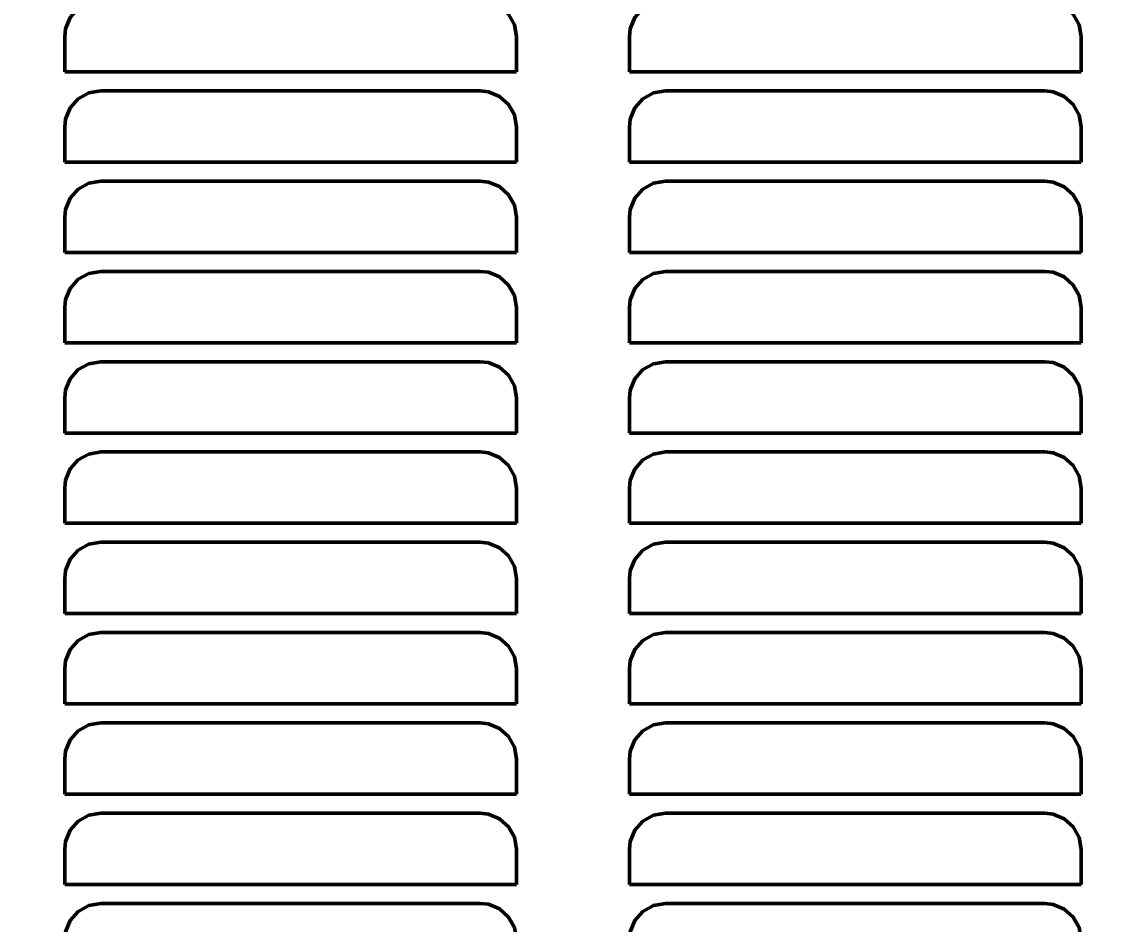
# Model space of a CAD drawing. Header units: inches. Extents: x -0.3 to 42.3, y 0 to 41.5.
# Drawn here: x 25.2 to 31.17, y 31.13 to 36.13 of the extents above; entities that cross this region are included whole.
import ezdxf

# ---------------------------------------------------------------- set-up
doc = ezdxf.new("R2010")
doc.units = ezdxf.units.IN
doc.header["$MEASUREMENT"] = 0
doc.layers.add('AM_0', color=7, linetype='Continuous', lineweight=50)
doc.layers.add('AM_5', color=3, linetype='Continuous', lineweight=25)
doc.dimstyles.get("Standard").update_dxf_attribs({"dimtxt": 0.18, "dimasz": 0.18, "dimexe": 0.18, "dimexo": 0.0625, "dimgap": 0.09, "dimtad": 0, "dimtih": 1, "dimtoh": 1, "dimdec": 4, "dimzin": 0, "dimdsep": 46, "dimtxsty": 'Standard', "dimcen": 0.09, "dimadec": 0, "dimazin": 0, "dimtfac": 1, "dimtdec": 4, "dimtofl": 0, "dimtmove": 0, "dimatfit": 3, "dimfxl": 1, "dimtolj": 1, "dimtzin": 0, "dimarcsym": 0})

# ---------------------------------------------------------------- blocks, each defined once
blk = doc.blocks.new('*D1')
at = {"layer": 'AM_5', "color": 0, "lineweight": -2}
for p, q in [((17.5, 41.5), (39.27, 41.5)), ((39.27, 39.5), (39.27, 26.3846)), ((39.27, 2), (39.27, 15.1154)), ((3.39, 0), (39.27, 0))]:
    blk.add_line(p, q, dxfattribs=at)
at = {"layer": 'AM_5', "color": 0}
for points in [[(39.6033, 39.5), (38.9367, 39.5), (39.27, 41.5)], [(38.9367, 2), (39.6033, 2), (39.27, 0)]]:
    blk.add_solid(points, dxfattribs=at)
at = {"layer": 'Defpoints', "color": 0}
for p in [(17.5, 41.5), (3.39, 0), (39.27, 0)]:
    blk.add_point(p, dxfattribs=at)
at = {"layer": 'AM_5', "color": 0, "insert": (39.27, 20.75), "char_height": 2, "attachment_point": 5, "rotation": 90}
blk.add_mtext('\\A1;41.5 in', dxfattribs=at)

msp = doc.modelspace()

# ---------------------------------------------------------------- linework, layer by layer
at = {"layer": 'AM_0'}
for p, q in [((25.439, 36.05), (25.439, 35.855)), ((27.939, 35.855), (27.939, 36.05)), ((28.564, 36.05), (28.564, 35.855)), ((31.064, 35.855), (31.064, 36.05)), ((25.439, 35.855), (27.939, 35.855)), ((28.564, 35.855), (31.064, 35.855)), ((27.739, 35.75), (25.639, 35.75)), ((30.864, 35.75), (28.764, 35.75)), ((25.439, 35.55), (25.439, 35.355)), ((27.939, 35.355), (27.939, 35.55)), ((28.564, 35.55), (28.564, 35.355)), ((31.064, 35.355), (31.064, 35.55)), ((25.439, 35.355), (27.939, 35.355)), ((28.564, 35.355), (31.064, 35.355)), ((27.739, 35.25), (25.639, 35.25)), ((30.864, 35.25), (28.764, 35.25)), ((25.439, 35.05), (25.439, 34.855)), ((27.939, 34.855), (27.939, 35.05)), ((28.564, 35.05), (28.564, 34.855)), ((31.064, 34.855), (31.064, 35.05)), ((25.439, 34.855), (27.939, 34.855)), ((28.564, 34.855), (31.064, 34.855)), ((27.739, 34.75), (25.639, 34.75)), ((30.864, 34.75), (28.764, 34.75)), ((25.439, 34.55), (25.439, 34.355)), ((27.939, 34.355), (27.939, 34.55)), ((28.564, 34.55), (28.564, 34.355)), ((31.064, 34.355), (31.064, 34.55)), ((25.439, 34.355), (27.939, 34.355)), ((28.564, 34.355), (31.064, 34.355)), ((27.739, 34.25), (25.639, 34.25)), ((30.864, 34.25), (28.764, 34.25)), ((25.439, 34.05), (25.439, 33.855)), ((27.939, 33.855), (27.939, 34.05)), ((28.564, 34.05), (28.564, 33.855)), ((31.064, 33.855), (31.064, 34.05)), ((25.439, 33.855), (27.939, 33.855)), ((28.564, 33.855), (31.064, 33.855)), ((27.739, 33.75), (25.639, 33.75)), ((30.864, 33.75), (28.764, 33.75)), ((25.439, 33.55), (25.439, 33.355)), ((27.939, 33.355), (27.939, 33.55)), ((28.564, 33.55), (28.564, 33.355)), ((31.064, 33.355), (31.064, 33.55)), ((25.439, 33.355), (27.939, 33.355)), ((28.564, 33.355), (31.064, 33.355)), ((27.739, 33.25), (25.639, 33.25)), ((30.864, 33.25), (28.764, 33.25)), ((25.439, 33.05), (25.439, 32.855)), ((27.939, 32.855), (27.939, 33.05)), ((28.564, 33.05), (28.564, 32.855)), ((31.064, 32.855), (31.064, 33.05)), ((25.439, 32.855), (27.939, 32.855)), ((28.564, 32.855), (31.064, 32.855)), ((27.739, 32.75), (25.639, 32.75)), ((30.864, 32.75), (28.764, 32.75)), ((25.439, 32.55), (25.439, 32.355)), ((27.939, 32.355), (27.939, 32.55)), ((28.564, 32.55), (28.564, 32.355)), ((31.064, 32.355), (31.064, 32.55)), ((25.439, 32.355), (27.939, 32.355)), ((28.564, 32.355), (31.064, 32.355)), ((27.739, 32.25), (25.639, 32.25)), ((30.864, 32.25), (28.764, 32.25)), ((25.439, 32.05), (25.439, 31.855)), ((27.939, 31.855), (27.939, 32.05)), ((28.564, 32.05), (28.564, 31.855)), ((31.064, 31.855), (31.064, 32.05)), ((25.439, 31.855), (27.939, 31.855)), ((28.564, 31.855), (31.064, 31.855)), ((27.739, 31.75), (25.639, 31.75)), ((30.864, 31.75), (28.764, 31.75)), ((25.439, 31.55), (25.439, 31.355)), ((27.939, 31.355), (27.939, 31.55)), ((28.564, 31.55), (28.564, 31.355)), ((31.064, 31.355), (31.064, 31.55)), ((25.439, 31.355), (27.939, 31.355)), ((28.564, 31.355), (31.064, 31.355)), ((27.739, 31.25), (25.639, 31.25)), ((30.864, 31.25), (28.764, 31.25))]:
    msp.add_line(p, q, dxfattribs=at)
for points in [[(25.639, 36.25), (25.57269, 36.23869), (25.51385, 36.206), (25.46919, 36.15567), (25.44378, 36.09347), (25.439, 36.05)], [(27.939, 36.05), (27.92779, 36.11601), (27.89546, 36.17458), (27.84559, 36.21923), (27.78362, 36.24496), (27.739, 36.25)], [(28.764, 36.25), (28.69758, 36.23865), (28.63864, 36.20584), (28.59399, 36.15534), (28.56869, 36.09307), (28.564, 36.05)], [(31.064, 36.05), (31.05284, 36.11588), (31.02066, 36.17433), (30.97099, 36.21897), (30.90912, 36.24484), (30.864, 36.25)], [(25.639, 35.75), (25.57269, 35.73869), (25.51385, 35.706), (25.46919, 35.65567), (25.44378, 35.59347), (25.439, 35.55)], [(27.939, 35.55), (27.92779, 35.61601), (27.89546, 35.67458), (27.84559, 35.71923), (27.78362, 35.74496), (27.739, 35.75)], [(28.764, 35.75), (28.69758, 35.73865), (28.63864, 35.70584), (28.59399, 35.65534), (28.56869, 35.59307), (28.564, 35.55)], [(31.064, 35.55), (31.05284, 35.61588), (31.02066, 35.67433), (30.97099, 35.71897), (30.90912, 35.74484), (30.864, 35.75)], [(25.639, 35.25), (25.57269, 35.23869), (25.51385, 35.206), (25.46919, 35.15567), (25.44378, 35.09347), (25.439, 35.05)], [(27.939, 35.05), (27.92779, 35.11601), (27.89546, 35.17458), (27.84559, 35.21923), (27.78362, 35.24496), (27.739, 35.25)], [(28.764, 35.25), (28.69758, 35.23865), (28.63864, 35.20584), (28.59399, 35.15534), (28.56869, 35.09307), (28.564, 35.05)], [(31.064, 35.05), (31.05284, 35.11588), (31.02066, 35.17433), (30.97099, 35.21897), (30.90912, 35.24484), (30.864, 35.25)], [(25.639, 34.75), (25.57269, 34.73869), (25.51385, 34.706), (25.46919, 34.65567), (25.44378, 34.59347), (25.439, 34.55)], [(27.939, 34.55), (27.92779, 34.61601), (27.89546, 34.67458), (27.84559, 34.71923), (27.78362, 34.74496), (27.739, 34.75)], [(28.764, 34.75), (28.69758, 34.73865), (28.63864, 34.70584), (28.59399, 34.65534), (28.56869, 34.59307), (28.564, 34.55)], [(31.064, 34.55), (31.05284, 34.61588), (31.02066, 34.67433), (30.97099, 34.71897), (30.90912, 34.74484), (30.864, 34.75)], [(25.639, 34.25), (25.57269, 34.23869), (25.51385, 34.206), (25.46919, 34.15567), (25.44378, 34.09347), (25.439, 34.05)], [(27.939, 34.05), (27.92779, 34.11601), (27.89546, 34.17458), (27.84559, 34.21923), (27.78362, 34.24496), (27.739, 34.25)], [(28.764, 34.25), (28.69758, 34.23865), (28.63864, 34.20584), (28.59399, 34.15534), (28.56869, 34.09307), (28.564, 34.05)], [(31.064, 34.05), (31.05284, 34.11588), (31.02066, 34.17433), (30.97099, 34.21897), (30.90912, 34.24484), (30.864, 34.25)], [(25.639, 33.75), (25.57269, 33.73869), (25.51385, 33.706), (25.46919, 33.65567), (25.44378, 33.59347), (25.439, 33.55)], [(27.939, 33.55), (27.92779, 33.61601), (27.89546, 33.67458), (27.84559, 33.71923), (27.78362, 33.74496), (27.739, 33.75)], [(28.764, 33.75), (28.69758, 33.73865), (28.63864, 33.70584), (28.59399, 33.65534), (28.56869, 33.59307), (28.564, 33.55)], [(31.064, 33.55), (31.05284, 33.61588), (31.02066, 33.67433), (30.97099, 33.71897), (30.90912, 33.74484), (30.864, 33.75)], [(25.639, 33.25), (25.57269, 33.23869), (25.51385, 33.206), (25.46919, 33.15567), (25.44378, 33.09347), (25.439, 33.05)], [(27.939, 33.05), (27.92779, 33.11601), (27.89546, 33.17458), (27.84559, 33.21923), (27.78362, 33.24496), (27.739, 33.25)], [(28.764, 33.25), (28.69758, 33.23865), (28.63864, 33.20584), (28.59399, 33.15534), (28.56869, 33.09307), (28.564, 33.05)], [(31.064, 33.05), (31.05284, 33.11588), (31.02066, 33.17433), (30.97099, 33.21897), (30.90912, 33.24484), (30.864, 33.25)], [(25.639, 32.75), (25.57269, 32.73869), (25.51385, 32.706), (25.46919, 32.65567), (25.44378, 32.59347), (25.439, 32.55)], [(27.939, 32.55), (27.92779, 32.61601), (27.89546, 32.67458), (27.84559, 32.71923), (27.78362, 32.74496), (27.739, 32.75)], [(28.764, 32.75), (28.69758, 32.73865), (28.63864, 32.70584), (28.59399, 32.65534), (28.56869, 32.59307), (28.564, 32.55)], [(31.064, 32.55), (31.05284, 32.61588), (31.02066, 32.67433), (30.97099, 32.71897), (30.90912, 32.74484), (30.864, 32.75)], [(25.639, 32.25), (25.57269, 32.23869), (25.51385, 32.206), (25.46919, 32.15567), (25.44378, 32.09347), (25.439, 32.05)], [(27.939, 32.05), (27.92779, 32.11601), (27.89546, 32.17458), (27.84559, 32.21923), (27.78362, 32.24496), (27.739, 32.25)], [(28.764, 32.25), (28.69758, 32.23865), (28.63864, 32.20584), (28.59399, 32.15534), (28.56869, 32.09307), (28.564, 32.05)], [(31.064, 32.05), (31.05284, 32.11588), (31.02066, 32.17433), (30.97099, 32.21897), (30.90912, 32.24484), (30.864, 32.25)], [(25.639, 31.75), (25.57269, 31.73869), (25.51385, 31.706), (25.46919, 31.65567), (25.44378, 31.59347), (25.439, 31.55)], [(27.939, 31.55), (27.92779, 31.61601), (27.89546, 31.67458), (27.84559, 31.71923), (27.78362, 31.74496), (27.739, 31.75)], [(28.764, 31.75), (28.69758, 31.73865), (28.63864, 31.70584), (28.59399, 31.65534), (28.56869, 31.59307), (28.564, 31.55)], [(31.064, 31.55), (31.05284, 31.61588), (31.02066, 31.67433), (30.97099, 31.71897), (30.90912, 31.74484), (30.864, 31.75)], [(25.639, 31.25), (25.57269, 31.23869), (25.51385, 31.206), (25.46919, 31.15567), (25.44378, 31.09347), (25.439, 31.05)], [(27.939, 31.05), (27.92779, 31.11601), (27.89546, 31.17458), (27.84559, 31.21923), (27.78362, 31.24496), (27.739, 31.25)], [(28.764, 31.25), (28.69758, 31.23865), (28.63864, 31.20584), (28.59399, 31.15534), (28.56869, 31.09307), (28.564, 31.05)], [(31.064, 31.05), (31.05284, 31.11588), (31.02066, 31.17433), (30.97099, 31.21897), (30.90912, 31.24484), (30.864, 31.25)]]:
    msp.add_lwpolyline(points, dxfattribs=at)

# ---------------------------------------------------------------- dimensions: what is measured, and where the dimension line sits
at = {"layer": 'AM_5'}
dim = msp.add_linear_dim(base=(39.27, 0), p1=(17.5, 41.5), p2=(3.39, 0), angle=90, text='41.5 in', dimstyle='Standard', override={"dimtxt": 2, "dimasz": 2, "dimexe": 0, "dimexo": 0, "dimgap": 0.6}, dxfattribs=at)
dim.commit()
dim.dimension.update_dxf_attribs({"geometry": '*D1', "text_midpoint": (39.27, 20.75), "dimtype": 160, "text_rotation": 90})

doc.saveas('drawing.dxf')
